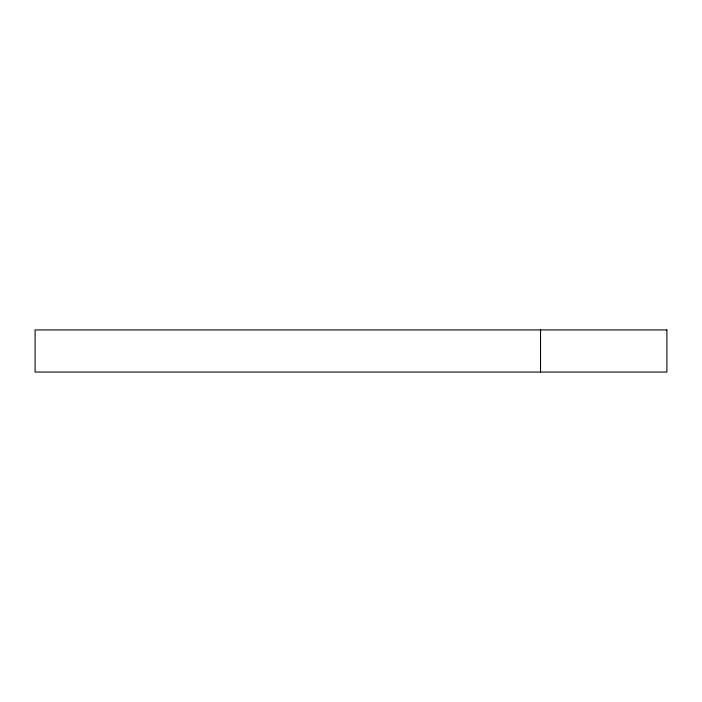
<?xml version="1.0" encoding="UTF-8"?>
<svg xmlns="http://www.w3.org/2000/svg" width="702" height="702" viewBox="0 0 702 702"><rect width="100%" height="100%" fill="white"/><g stroke="black" fill="none" stroke-linecap="round" stroke-linejoin="round"><path stroke-width="1.05" d="M540.54 329.94L540.54 372.06M666.9 329.94L35.1 329.94L35.1 372.06L666.9 372.06L666.9 329.94"/></g></svg>
